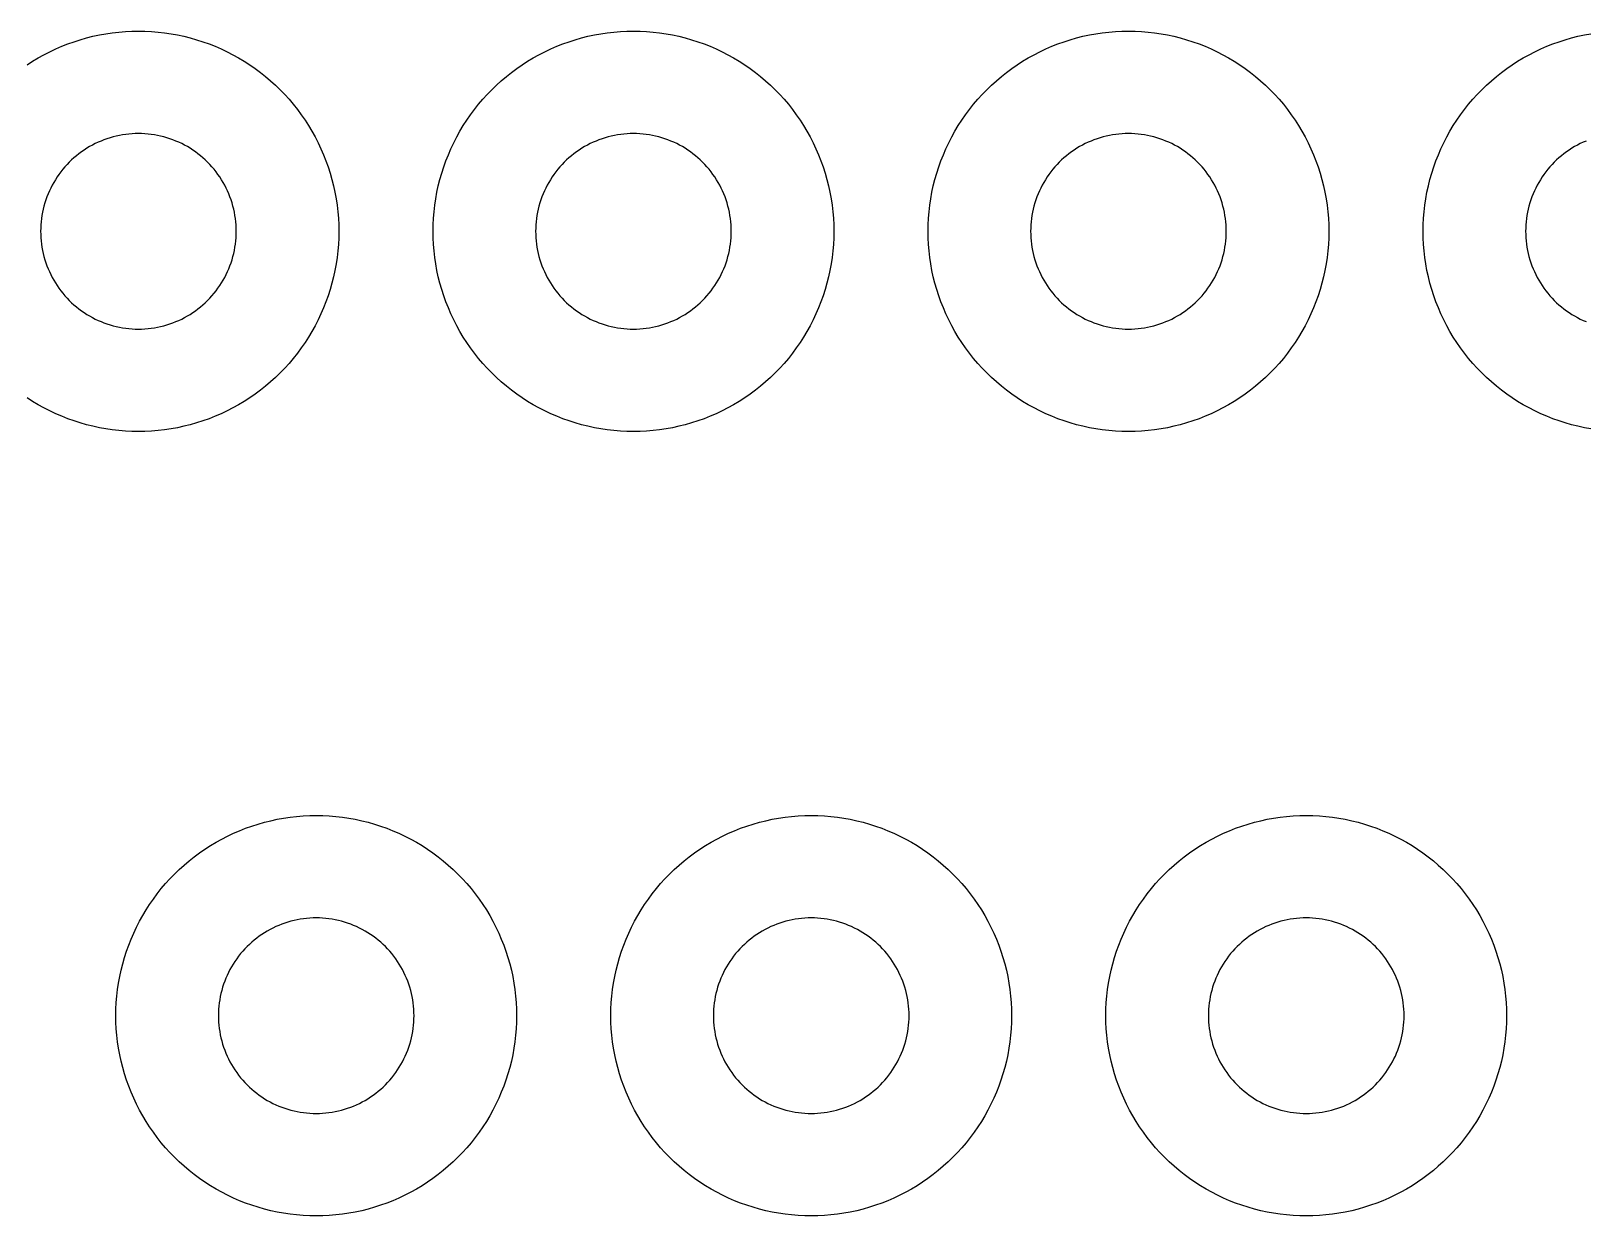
# Model space of a CAD drawing. Header units: millimetres. Extents: x 0 to 476, y 5 to 280.
# Drawn here: x 164.4 to 230.4, y 4.6 to 54.9 of the extents above; entities that cross this region are included whole.
import ezdxf

# ---------------------------------------------------------------- set-up
doc = ezdxf.new("R2010")
doc.units = ezdxf.units.MM
doc.layers.add('CUT', color=1, linetype='Continuous')

msp = doc.modelspace()

# ---------------------------------------------------------------- linework, layer by layer
at = {"layer": 'CUT'}
for points in [[(164.236, 53.501), (164.469, 53.652), (164.708, 53.795), (164.951, 53.93), (165.198, 54.057), (165.45, 54.176), (165.705, 54.286), (165.964, 54.389), (166.226, 54.482), (166.49, 54.567), (166.758, 54.644), (167.028, 54.711), (167.3, 54.77), (167.573, 54.82), (167.848, 54.861), (168.125, 54.892), (168.402, 54.915), (168.68, 54.929), (168.958, 54.933), (169.236, 54.929), (169.514, 54.915), (169.791, 54.892), (170.067, 54.861), (170.343, 54.82), (170.616, 54.77), (170.888, 54.711), (171.158, 54.644), (171.425, 54.567), (171.69, 54.482), (171.952, 54.389), (172.211, 54.286), (172.466, 54.176), (172.717, 54.057), (172.965, 53.93), (173.208, 53.795), (173.446, 53.652), (173.68, 53.501), (173.909, 53.343), (174.132, 53.177), (174.35, 53.004), (174.562, 52.824), (174.768, 52.637), (174.968, 52.444), (175.162, 52.244), (175.349, 52.038), (175.529, 51.826), (175.701, 51.608), (175.867, 51.384), (176.025, 51.156), (176.176, 50.922), (176.319, 50.683), (176.454, 50.44), (176.581, 50.193), (176.7, 49.941), (176.811, 49.686), (176.913, 49.427), (177.007, 49.166), (177.092, 48.901), (177.168, 48.633), (177.236, 48.363), (177.295, 48.092), (177.344, 47.818), (177.385, 47.543), (177.417, 47.266), (177.44, 46.989), (177.453, 46.711), (177.458, 46.433), (177.453, 46.155), (177.453, 46.155), (177.44, 45.877), (177.417, 45.6), (177.385, 45.324), (177.344, 45.049), (177.295, 44.775), (177.236, 44.503), (177.168, 44.233), (177.092, 43.966), (177.007, 43.701), (176.913, 43.439), (176.811, 43.181), (176.7, 42.925), (176.581, 42.674), (176.454, 42.426), (176.319, 42.183), (176.176, 41.945), (176.025, 41.711), (175.867, 41.482), (175.701, 41.259), (175.529, 41.041), (175.349, 40.829), (175.162, 40.623), (174.968, 40.423), (174.768, 40.229), (174.562, 40.043), (174.35, 39.863), (174.132, 39.69), (173.909, 39.524), (173.68, 39.366), (173.446, 39.215), (173.208, 39.072), (172.965, 38.937), (172.717, 38.81), (172.466, 38.691), (172.211, 38.58), (171.952, 38.478), (171.69, 38.384), (171.425, 38.299), (171.158, 38.223), (170.888, 38.155), (170.616, 38.097), (170.343, 38.047), (170.067, 38.006), (169.791, 37.974), (169.514, 37.952), (169.236, 37.938), (168.958, 37.933), (168.68, 37.938), (168.402, 37.952), (168.125, 37.974), (167.848, 38.006), (167.573, 38.047), (167.3, 38.097), (167.028, 38.155), (166.758, 38.223), (166.49, 38.299), (166.226, 38.384), (165.964, 38.478), (165.705, 38.58), (165.45, 38.691), (165.198, 38.81), (164.951, 38.937), (164.708, 39.072), (164.469, 39.215), (164.236, 39.366)], [(230.573, 38.047), (230.3, 38.097), (230.028, 38.155), (229.758, 38.223), (229.49, 38.299), (229.226, 38.384), (228.964, 38.478), (228.705, 38.58), (228.45, 38.691), (228.198, 38.81), (227.951, 38.937), (227.708, 39.072), (227.469, 39.215), (227.236, 39.366), (227.007, 39.524), (226.783, 39.69), (226.566, 39.863), (226.353, 40.043), (226.147, 40.229), (225.948, 40.423), (225.754, 40.623), (225.567, 40.829), (225.387, 41.041), (225.214, 41.259), (225.049, 41.482), (224.89, 41.711), (224.74, 41.945), (224.597, 42.183), (224.462, 42.426), (224.334, 42.674), (224.216, 42.925), (224.105, 43.181), (224.003, 43.439), (223.909, 43.701), (223.824, 43.966), (223.748, 44.233), (223.68, 44.503), (223.621, 44.775), (223.571, 45.049), (223.531, 45.324), (223.499, 45.6), (223.476, 45.877), (223.462, 46.155), (223.458, 46.433), (223.462, 46.711), (223.476, 46.989), (223.499, 47.266), (223.531, 47.543), (223.571, 47.818), (223.621, 48.092), (223.68, 48.363), (223.748, 48.633), (223.824, 48.901), (223.909, 49.166), (224.003, 49.427), (224.105, 49.686), (224.216, 49.941), (224.334, 50.193), (224.462, 50.44), (224.597, 50.683), (224.74, 50.922), (224.89, 51.156), (225.049, 51.384), (225.214, 51.608), (225.387, 51.826), (225.567, 52.038), (225.754, 52.244), (225.948, 52.444), (226.147, 52.637), (226.353, 52.824), (226.566, 53.004), (226.783, 53.177), (227.007, 53.343), (227.236, 53.501), (227.469, 53.652), (227.708, 53.795), (227.951, 53.93), (228.198, 54.057), (228.45, 54.176), (228.705, 54.286), (228.964, 54.389), (229.226, 54.482), (229.49, 54.567), (229.758, 54.644), (230.028, 54.711), (230.3, 54.77), (230.573, 54.82)], [(230.37, 50.267), (230.245, 50.213), (230.122, 50.155), (230.002, 50.093), (229.883, 50.027), (229.766, 49.958), (229.652, 49.884), (229.541, 49.807), (229.432, 49.726), (229.325, 49.641), (229.222, 49.553), (229.121, 49.462), (229.023, 49.368), (228.929, 49.27), (228.838, 49.17), (228.75, 49.066), (228.665, 48.96), (228.585, 48.851), (228.507, 48.739), (228.434, 48.625), (228.364, 48.508), (228.298, 48.39), (228.236, 48.269), (228.178, 48.146), (228.124, 48.021), (228.074, 47.895), (228.028, 47.767), (227.987, 47.638), (227.949, 47.507), (227.916, 47.376), (227.888, 47.243), (227.863, 47.109), (227.843, 46.975), (227.828, 46.84), (227.817, 46.705), (227.81, 46.569), (227.808, 46.433), (227.81, 46.298), (227.817, 46.162), (227.828, 46.027), (227.843, 45.892), (227.863, 45.757), (227.888, 45.624), (227.916, 45.491), (227.949, 45.359), (227.987, 45.229), (228.028, 45.099), (228.074, 44.971), (228.124, 44.845), (228.178, 44.721), (228.236, 44.598), (228.298, 44.477), (228.364, 44.358), (228.434, 44.242), (228.507, 44.128), (228.585, 44.016), (228.665, 43.907), (228.75, 43.801), (228.838, 43.697), (228.929, 43.596), (229.023, 43.499), (229.121, 43.404), (229.222, 43.313), (229.325, 43.225), (229.432, 43.141), (229.541, 43.06), (229.652, 42.983), (229.766, 42.909), (229.883, 42.839), (230.002, 42.773), (230.122, 42.711), (230.245, 42.653), (230.37, 42.599)]]:
    msp.add_lwpolyline(points, dxfattribs=at)
for points in [[(198.453, 46.155), (198.44, 45.877), (198.417, 45.6), (198.385, 45.324), (198.344, 45.049), (198.295, 44.775), (198.236, 44.503), (198.168, 44.233), (198.092, 43.966), (198.007, 43.701), (197.913, 43.439), (197.811, 43.181), (197.7, 42.925), (197.581, 42.674), (197.454, 42.426), (197.319, 42.183), (197.176, 41.945), (197.025, 41.711), (196.867, 41.482), (196.701, 41.259), (196.529, 41.041), (196.349, 40.829), (196.162, 40.623), (195.968, 40.423), (195.768, 40.229), (195.562, 40.043), (195.35, 39.863), (195.132, 39.69), (194.909, 39.524), (194.68, 39.366), (194.446, 39.215), (194.208, 39.072), (193.965, 38.937), (193.717, 38.81), (193.466, 38.691), (193.211, 38.58), (192.952, 38.478), (192.69, 38.384), (192.425, 38.299), (192.158, 38.223), (191.888, 38.155), (191.616, 38.097), (191.343, 38.047), (191.067, 38.006), (190.791, 37.974), (190.514, 37.952), (190.236, 37.938), (189.958, 37.933), (189.68, 37.938), (189.402, 37.952), (189.125, 37.974), (188.848, 38.006), (188.573, 38.047), (188.3, 38.097), (188.028, 38.155), (187.758, 38.223), (187.49, 38.299), (187.226, 38.384), (186.964, 38.478), (186.705, 38.58), (186.45, 38.691), (186.198, 38.81), (185.951, 38.937), (185.708, 39.072), (185.469, 39.215), (185.236, 39.366), (185.007, 39.524), (184.783, 39.69), (184.566, 39.863), (184.353, 40.043), (184.147, 40.229), (183.948, 40.423), (183.754, 40.623), (183.567, 40.829), (183.387, 41.041), (183.214, 41.259), (183.049, 41.482), (182.89, 41.711), (182.74, 41.945), (182.597, 42.183), (182.462, 42.426), (182.334, 42.674), (182.216, 42.925), (182.105, 43.181), (182.003, 43.439), (181.909, 43.701), (181.824, 43.966), (181.748, 44.233), (181.68, 44.503), (181.621, 44.775), (181.571, 45.049), (181.531, 45.324), (181.499, 45.6), (181.476, 45.877), (181.462, 46.155), (181.458, 46.433), (181.462, 46.711), (181.476, 46.989), (181.499, 47.266), (181.531, 47.543), (181.571, 47.818), (181.621, 48.092), (181.68, 48.363), (181.748, 48.633), (181.824, 48.901), (181.909, 49.166), (182.003, 49.427), (182.105, 49.686), (182.216, 49.941), (182.334, 50.193), (182.462, 50.44), (182.597, 50.683), (182.74, 50.922), (182.89, 51.156), (183.049, 51.384), (183.214, 51.608), (183.387, 51.826), (183.567, 52.038), (183.754, 52.244), (183.948, 52.444), (184.147, 52.637), (184.353, 52.824), (184.566, 53.004), (184.783, 53.177), (185.007, 53.343), (185.236, 53.501), (185.469, 53.652), (185.708, 53.795), (185.951, 53.93), (186.198, 54.057), (186.45, 54.176), (186.705, 54.286), (186.964, 54.389), (187.226, 54.482), (187.49, 54.567), (187.758, 54.644), (188.028, 54.711), (188.3, 54.77), (188.573, 54.82), (188.848, 54.861), (189.125, 54.892), (189.402, 54.915), (189.68, 54.929), (189.958, 54.933), (190.236, 54.929), (190.514, 54.915), (190.791, 54.892), (191.067, 54.861), (191.343, 54.82), (191.616, 54.77), (191.888, 54.711), (192.158, 54.644), (192.425, 54.567), (192.69, 54.482), (192.952, 54.389), (193.211, 54.286), (193.466, 54.176), (193.717, 54.057), (193.965, 53.93), (194.208, 53.795), (194.446, 53.652), (194.68, 53.501), (194.909, 53.343), (195.132, 53.177), (195.35, 53.004), (195.562, 52.824), (195.768, 52.637), (195.968, 52.444), (196.162, 52.244), (196.349, 52.038), (196.529, 51.826), (196.701, 51.608), (196.867, 51.384), (197.025, 51.156), (197.176, 50.922), (197.319, 50.683), (197.454, 50.44), (197.581, 50.193), (197.7, 49.941), (197.811, 49.686), (197.913, 49.427), (198.007, 49.166), (198.092, 48.901), (198.168, 48.633), (198.236, 48.363), (198.295, 48.092), (198.344, 47.818), (198.385, 47.543), (198.417, 47.266), (198.44, 46.989), (198.453, 46.711), (198.458, 46.433), (198.453, 46.155)], [(219.453, 46.155), (219.44, 45.877), (219.417, 45.6), (219.385, 45.324), (219.344, 45.049), (219.295, 44.775), (219.236, 44.503), (219.168, 44.233), (219.092, 43.966), (219.007, 43.701), (218.913, 43.439), (218.811, 43.181), (218.7, 42.925), (218.581, 42.674), (218.454, 42.426), (218.319, 42.183), (218.176, 41.945), (218.025, 41.711), (217.867, 41.482), (217.701, 41.259), (217.529, 41.041), (217.349, 40.829), (217.162, 40.623), (216.968, 40.423), (216.768, 40.229), (216.562, 40.043), (216.35, 39.863), (216.132, 39.69), (215.909, 39.524), (215.68, 39.366), (215.446, 39.215), (215.208, 39.072), (214.965, 38.937), (214.717, 38.81), (214.466, 38.691), (214.211, 38.58), (213.952, 38.478), (213.69, 38.384), (213.425, 38.299), (213.158, 38.223), (212.888, 38.155), (212.616, 38.097), (212.343, 38.047), (212.067, 38.006), (211.791, 37.974), (211.514, 37.952), (211.236, 37.938), (210.958, 37.933), (210.68, 37.938), (210.402, 37.952), (210.125, 37.974), (209.848, 38.006), (209.573, 38.047), (209.3, 38.097), (209.028, 38.155), (208.758, 38.223), (208.49, 38.299), (208.226, 38.384), (207.964, 38.478), (207.705, 38.58), (207.45, 38.691), (207.198, 38.81), (206.951, 38.937), (206.708, 39.072), (206.469, 39.215), (206.236, 39.366), (206.007, 39.524), (205.783, 39.69), (205.566, 39.863), (205.353, 40.043), (205.147, 40.229), (204.948, 40.423), (204.754, 40.623), (204.567, 40.829), (204.387, 41.041), (204.214, 41.259), (204.049, 41.482), (203.89, 41.711), (203.74, 41.945), (203.597, 42.183), (203.462, 42.426), (203.334, 42.674), (203.216, 42.925), (203.105, 43.181), (203.003, 43.439), (202.909, 43.701), (202.824, 43.966), (202.748, 44.233), (202.68, 44.503), (202.621, 44.775), (202.571, 45.049), (202.531, 45.324), (202.499, 45.6), (202.476, 45.877), (202.462, 46.155), (202.458, 46.433), (202.462, 46.711), (202.476, 46.989), (202.499, 47.266), (202.531, 47.543), (202.571, 47.818), (202.621, 48.092), (202.68, 48.363), (202.748, 48.633), (202.824, 48.901), (202.909, 49.166), (203.003, 49.427), (203.105, 49.686), (203.216, 49.941), (203.334, 50.193), (203.462, 50.44), (203.597, 50.683), (203.74, 50.922), (203.89, 51.156), (204.049, 51.384), (204.214, 51.608), (204.387, 51.826), (204.567, 52.038), (204.754, 52.244), (204.948, 52.444), (205.147, 52.637), (205.353, 52.824), (205.566, 53.004), (205.783, 53.177), (206.007, 53.343), (206.236, 53.501), (206.469, 53.652), (206.708, 53.795), (206.951, 53.93), (207.198, 54.057), (207.45, 54.176), (207.705, 54.286), (207.964, 54.389), (208.226, 54.482), (208.49, 54.567), (208.758, 54.644), (209.028, 54.711), (209.3, 54.77), (209.573, 54.82), (209.848, 54.861), (210.125, 54.892), (210.402, 54.915), (210.68, 54.929), (210.958, 54.933), (211.236, 54.929), (211.514, 54.915), (211.791, 54.892), (212.067, 54.861), (212.343, 54.82), (212.616, 54.77), (212.888, 54.711), (213.158, 54.644), (213.425, 54.567), (213.69, 54.482), (213.952, 54.389), (214.211, 54.286), (214.466, 54.176), (214.717, 54.057), (214.965, 53.93), (215.208, 53.795), (215.446, 53.652), (215.68, 53.501), (215.909, 53.343), (216.132, 53.177), (216.35, 53.004), (216.562, 52.824), (216.768, 52.637), (216.968, 52.444), (217.162, 52.244), (217.349, 52.038), (217.529, 51.826), (217.701, 51.608), (217.867, 51.384), (218.025, 51.156), (218.176, 50.922), (218.319, 50.683), (218.454, 50.44), (218.581, 50.193), (218.7, 49.941), (218.811, 49.686), (218.913, 49.427), (219.007, 49.166), (219.092, 48.901), (219.168, 48.633), (219.236, 48.363), (219.295, 48.092), (219.344, 47.818), (219.385, 47.543), (219.417, 47.266), (219.44, 46.989), (219.453, 46.711), (219.458, 46.433), (219.453, 46.155)], [(173.106, 46.569), (173.099, 46.705), (173.088, 46.84), (173.072, 46.975), (173.052, 47.109), (173.028, 47.243), (173, 47.376), (172.967, 47.507), (172.929, 47.638), (172.888, 47.767), (172.842, 47.895), (172.792, 48.021), (172.738, 48.146), (172.68, 48.269), (172.618, 48.39), (172.552, 48.508), (172.482, 48.625), (172.409, 48.739), (172.331, 48.851), (172.25, 48.96), (172.166, 49.066), (172.078, 49.17), (171.987, 49.27), (171.892, 49.368), (171.795, 49.462), (171.694, 49.553), (171.591, 49.641), (171.484, 49.726), (171.375, 49.807), (171.264, 49.884), (171.149, 49.958), (171.033, 50.027), (170.914, 50.093), (170.793, 50.155), (170.671, 50.213), (170.546, 50.267), (170.42, 50.317), (170.292, 50.363), (170.163, 50.405), (170.032, 50.442), (169.9, 50.475), (169.768, 50.504), (169.634, 50.528), (169.5, 50.548), (169.365, 50.563), (169.229, 50.574), (169.094, 50.581), (168.958, 50.583), (168.822, 50.581), (168.686, 50.574), (168.551, 50.563), (168.416, 50.548), (168.282, 50.528), (168.148, 50.504), (168.016, 50.475), (167.884, 50.442), (167.753, 50.405), (167.624, 50.363), (167.496, 50.317), (167.37, 50.267), (167.245, 50.213), (167.122, 50.155), (167.002, 50.093), (166.883, 50.027), (166.766, 49.958), (166.652, 49.884), (166.541, 49.807), (166.432, 49.726), (166.325, 49.641), (166.222, 49.553), (166.121, 49.462), (166.023, 49.368), (165.929, 49.27), (165.838, 49.17), (165.75, 49.066), (165.665, 48.96), (165.585, 48.851), (165.507, 48.739), (165.434, 48.625), (165.364, 48.508), (165.298, 48.39), (165.236, 48.269), (165.178, 48.146), (165.124, 48.021), (165.074, 47.895), (165.028, 47.767), (164.987, 47.638), (164.949, 47.507), (164.916, 47.376), (164.888, 47.243), (164.863, 47.109), (164.843, 46.975), (164.828, 46.84), (164.817, 46.705), (164.81, 46.569), (164.808, 46.433), (164.81, 46.298), (164.817, 46.162), (164.828, 46.027), (164.843, 45.892), (164.863, 45.757), (164.888, 45.624), (164.916, 45.491), (164.949, 45.359), (164.987, 45.229), (165.028, 45.099), (165.074, 44.971), (165.124, 44.845), (165.178, 44.721), (165.236, 44.598), (165.298, 44.477), (165.364, 44.358), (165.434, 44.242), (165.507, 44.128), (165.585, 44.016), (165.665, 43.907), (165.75, 43.801), (165.838, 43.697), (165.929, 43.596), (166.023, 43.499), (166.121, 43.404), (166.222, 43.313), (166.325, 43.225), (166.432, 43.141), (166.541, 43.06), (166.652, 42.983), (166.766, 42.909), (166.883, 42.839), (167.002, 42.773), (167.122, 42.711), (167.245, 42.653), (167.37, 42.599), (167.496, 42.549), (167.624, 42.504), (167.753, 42.462), (167.884, 42.425), (168.016, 42.392), (168.148, 42.363), (168.282, 42.339), (168.416, 42.319), (168.551, 42.303), (168.686, 42.292), (168.822, 42.286), (168.958, 42.283), (169.094, 42.286), (169.229, 42.292), (169.365, 42.303), (169.5, 42.319), (169.634, 42.339), (169.768, 42.363), (169.9, 42.392), (170.032, 42.425), (170.163, 42.462), (170.292, 42.504), (170.42, 42.549), (170.546, 42.599), (170.671, 42.653), (170.793, 42.711), (170.914, 42.773), (171.033, 42.839), (171.149, 42.909), (171.264, 42.983), (171.375, 43.06), (171.484, 43.141), (171.591, 43.225), (171.694, 43.313), (171.795, 43.404), (171.892, 43.499), (171.987, 43.596), (172.078, 43.697), (172.166, 43.801), (172.25, 43.907), (172.331, 44.016), (172.409, 44.128), (172.482, 44.242), (172.552, 44.358), (172.618, 44.477), (172.68, 44.598), (172.738, 44.721), (172.792, 44.845), (172.842, 44.971), (172.888, 45.099), (172.929, 45.229), (172.967, 45.359), (173, 45.491), (173.028, 45.624), (173.052, 45.757), (173.072, 45.892), (173.088, 46.027), (173.099, 46.162), (173.106, 46.298), (173.108, 46.433), (173.106, 46.569)], [(194.106, 46.569), (194.099, 46.705), (194.088, 46.84), (194.072, 46.975), (194.052, 47.109), (194.028, 47.243), (194, 47.376), (193.967, 47.507), (193.929, 47.638), (193.888, 47.767), (193.842, 47.895), (193.792, 48.021), (193.738, 48.146), (193.68, 48.269), (193.618, 48.39), (193.552, 48.508), (193.482, 48.625), (193.409, 48.739), (193.331, 48.851), (193.25, 48.96), (193.166, 49.066), (193.078, 49.17), (192.987, 49.27), (192.892, 49.368), (192.795, 49.462), (192.694, 49.553), (192.591, 49.641), (192.484, 49.726), (192.375, 49.807), (192.264, 49.884), (192.149, 49.958), (192.033, 50.027), (191.914, 50.093), (191.793, 50.155), (191.671, 50.213), (191.546, 50.267), (191.42, 50.317), (191.292, 50.363), (191.163, 50.405), (191.032, 50.442), (190.9, 50.475), (190.768, 50.504), (190.634, 50.528), (190.5, 50.548), (190.365, 50.563), (190.229, 50.574), (190.094, 50.581), (189.958, 50.583), (189.822, 50.581), (189.686, 50.574), (189.551, 50.563), (189.416, 50.548), (189.282, 50.528), (189.148, 50.504), (189.016, 50.475), (188.884, 50.442), (188.753, 50.405), (188.624, 50.363), (188.496, 50.317), (188.37, 50.267), (188.245, 50.213), (188.122, 50.155), (188.002, 50.093), (187.883, 50.027), (187.766, 49.958), (187.652, 49.884), (187.541, 49.807), (187.432, 49.726), (187.325, 49.641), (187.222, 49.553), (187.121, 49.462), (187.023, 49.368), (186.929, 49.27), (186.838, 49.17), (186.75, 49.066), (186.665, 48.96), (186.585, 48.851), (186.507, 48.739), (186.434, 48.625), (186.364, 48.508), (186.298, 48.39), (186.236, 48.269), (186.178, 48.146), (186.124, 48.021), (186.074, 47.895), (186.028, 47.767), (185.987, 47.638), (185.949, 47.507), (185.916, 47.376), (185.888, 47.243), (185.863, 47.109), (185.843, 46.975), (185.828, 46.84), (185.817, 46.705), (185.81, 46.569), (185.808, 46.433), (185.81, 46.298), (185.817, 46.162), (185.828, 46.027), (185.843, 45.892), (185.863, 45.757), (185.888, 45.624), (185.916, 45.491), (185.949, 45.359), (185.987, 45.229), (186.028, 45.099), (186.074, 44.971), (186.124, 44.845), (186.178, 44.721), (186.236, 44.598), (186.298, 44.477), (186.364, 44.358), (186.434, 44.242), (186.507, 44.128), (186.585, 44.016), (186.665, 43.907), (186.75, 43.801), (186.838, 43.697), (186.929, 43.596), (187.023, 43.499), (187.121, 43.404), (187.222, 43.313), (187.325, 43.225), (187.432, 43.141), (187.541, 43.06), (187.652, 42.983), (187.766, 42.909), (187.883, 42.839), (188.002, 42.773), (188.122, 42.711), (188.245, 42.653), (188.37, 42.599), (188.496, 42.549), (188.624, 42.504), (188.753, 42.462), (188.884, 42.425), (189.016, 42.392), (189.148, 42.363), (189.282, 42.339), (189.416, 42.319), (189.551, 42.303), (189.686, 42.292), (189.822, 42.286), (189.958, 42.283), (190.094, 42.286), (190.229, 42.292), (190.365, 42.303), (190.5, 42.319), (190.634, 42.339), (190.768, 42.363), (190.9, 42.392), (191.032, 42.425), (191.163, 42.462), (191.292, 42.504), (191.42, 42.549), (191.546, 42.599), (191.671, 42.653), (191.793, 42.711), (191.914, 42.773), (192.033, 42.839), (192.149, 42.909), (192.264, 42.983), (192.375, 43.06), (192.484, 43.141), (192.591, 43.225), (192.694, 43.313), (192.795, 43.404), (192.892, 43.499), (192.987, 43.596), (193.078, 43.697), (193.166, 43.801), (193.25, 43.907), (193.331, 44.016), (193.409, 44.128), (193.482, 44.242), (193.552, 44.358), (193.618, 44.477), (193.68, 44.598), (193.738, 44.721), (193.792, 44.845), (193.842, 44.971), (193.888, 45.099), (193.929, 45.229), (193.967, 45.359), (194, 45.491), (194.028, 45.624), (194.052, 45.757), (194.072, 45.892), (194.088, 46.027), (194.099, 46.162), (194.106, 46.298), (194.108, 46.433), (194.106, 46.569)], [(215.106, 46.569), (215.099, 46.705), (215.088, 46.84), (215.072, 46.975), (215.052, 47.109), (215.028, 47.243), (215, 47.376), (214.967, 47.507), (214.929, 47.638), (214.888, 47.767), (214.842, 47.895), (214.792, 48.021), (214.738, 48.146), (214.68, 48.269), (214.618, 48.39), (214.552, 48.508), (214.482, 48.625), (214.409, 48.739), (214.331, 48.851), (214.25, 48.96), (214.166, 49.066), (214.078, 49.17), (213.987, 49.27), (213.892, 49.368), (213.795, 49.462), (213.694, 49.553), (213.591, 49.641), (213.484, 49.726), (213.375, 49.807), (213.264, 49.884), (213.149, 49.958), (213.033, 50.027), (212.914, 50.093), (212.793, 50.155), (212.671, 50.213), (212.546, 50.267), (212.42, 50.317), (212.292, 50.363), (212.163, 50.405), (212.032, 50.442), (211.9, 50.475), (211.768, 50.504), (211.634, 50.528), (211.5, 50.548), (211.365, 50.563), (211.229, 50.574), (211.094, 50.581), (210.958, 50.583), (210.822, 50.581), (210.686, 50.574), (210.551, 50.563), (210.416, 50.548), (210.282, 50.528), (210.148, 50.504), (210.016, 50.475), (209.884, 50.442), (209.753, 50.405), (209.624, 50.363), (209.496, 50.317), (209.37, 50.267), (209.245, 50.213), (209.122, 50.155), (209.002, 50.093), (208.883, 50.027), (208.766, 49.958), (208.652, 49.884), (208.541, 49.807), (208.432, 49.726), (208.325, 49.641), (208.222, 49.553), (208.121, 49.462), (208.023, 49.368), (207.929, 49.27), (207.838, 49.17), (207.75, 49.066), (207.665, 48.96), (207.585, 48.851), (207.507, 48.739), (207.434, 48.625), (207.364, 48.508), (207.298, 48.39), (207.236, 48.269), (207.178, 48.146), (207.124, 48.021), (207.074, 47.895), (207.028, 47.767), (206.987, 47.638), (206.949, 47.507), (206.916, 47.376), (206.888, 47.243), (206.863, 47.109), (206.843, 46.975), (206.828, 46.84), (206.817, 46.705), (206.81, 46.569), (206.808, 46.433), (206.81, 46.298), (206.817, 46.162), (206.828, 46.027), (206.843, 45.892), (206.863, 45.757), (206.888, 45.624), (206.916, 45.491), (206.949, 45.359), (206.987, 45.229), (207.028, 45.099), (207.074, 44.971), (207.124, 44.845), (207.178, 44.721), (207.236, 44.598), (207.298, 44.477), (207.364, 44.358), (207.434, 44.242), (207.507, 44.128), (207.585, 44.016), (207.665, 43.907), (207.75, 43.801), (207.838, 43.697), (207.929, 43.596), (208.023, 43.499), (208.121, 43.404), (208.222, 43.313), (208.325, 43.225), (208.432, 43.141), (208.541, 43.06), (208.652, 42.983), (208.766, 42.909), (208.883, 42.839), (209.002, 42.773), (209.122, 42.711), (209.245, 42.653), (209.37, 42.599), (209.496, 42.549), (209.624, 42.504), (209.753, 42.462), (209.884, 42.425), (210.016, 42.392), (210.148, 42.363), (210.282, 42.339), (210.416, 42.319), (210.551, 42.303), (210.686, 42.292), (210.822, 42.286), (210.958, 42.283), (211.094, 42.286), (211.229, 42.292), (211.365, 42.303), (211.5, 42.319), (211.634, 42.339), (211.768, 42.363), (211.9, 42.392), (212.032, 42.425), (212.163, 42.462), (212.292, 42.504), (212.42, 42.549), (212.546, 42.599), (212.671, 42.653), (212.793, 42.711), (212.914, 42.773), (213.033, 42.839), (213.149, 42.909), (213.264, 42.983), (213.375, 43.06), (213.484, 43.141), (213.591, 43.225), (213.694, 43.313), (213.795, 43.404), (213.892, 43.499), (213.987, 43.596), (214.078, 43.697), (214.166, 43.801), (214.25, 43.907), (214.331, 44.016), (214.409, 44.128), (214.482, 44.242), (214.552, 44.358), (214.618, 44.477), (214.68, 44.598), (214.738, 44.721), (214.792, 44.845), (214.842, 44.971), (214.888, 45.099), (214.929, 45.229), (214.967, 45.359), (215, 45.491), (215.028, 45.624), (215.052, 45.757), (215.072, 45.892), (215.088, 46.027), (215.099, 46.162), (215.106, 46.298), (215.108, 46.433), (215.106, 46.569)], [(184.995, 12.859), (184.982, 12.581), (184.959, 12.304), (184.927, 12.028), (184.886, 11.753), (184.837, 11.479), (184.778, 11.207), (184.71, 10.937), (184.634, 10.67), (184.549, 10.405), (184.455, 10.143), (184.353, 9.884), (184.242, 9.629), (184.123, 9.378), (183.996, 9.13), (183.861, 8.887), (183.718, 8.649), (183.567, 8.415), (183.409, 8.186), (183.244, 7.963), (183.071, 7.745), (182.891, 7.533), (182.704, 7.327), (182.51, 7.127), (182.311, 6.933), (182.104, 6.747), (181.892, 6.567), (181.674, 6.394), (181.451, 6.228), (181.222, 6.07), (180.989, 5.919), (180.75, 5.776), (180.507, 5.641), (180.259, 5.514), (180.008, 5.395), (179.753, 5.284), (179.494, 5.182), (179.232, 5.088), (178.967, 5.003), (178.7, 4.927), (178.43, 4.859), (178.158, 4.801), (177.885, 4.751), (177.609, 4.71), (177.333, 4.678), (177.056, 4.655), (176.778, 4.642), (176.5, 4.637), (176.222, 4.642), (175.944, 4.655), (175.667, 4.678), (175.391, 4.71), (175.115, 4.751), (174.842, 4.801), (174.57, 4.859), (174.3, 4.927), (174.033, 5.003), (173.768, 5.088), (173.506, 5.182), (173.247, 5.284), (172.992, 5.395), (172.741, 5.514), (172.493, 5.641), (172.25, 5.776), (172.011, 5.919), (171.778, 6.07), (171.549, 6.228), (171.326, 6.394), (171.108, 6.567), (170.896, 6.747), (170.689, 6.933), (170.49, 7.127), (170.296, 7.327), (170.109, 7.533), (169.929, 7.745), (169.756, 7.963), (169.591, 8.186), (169.433, 8.415), (169.282, 8.649), (169.139, 8.887), (169.004, 9.13), (168.877, 9.378), (168.758, 9.629), (168.647, 9.884), (168.545, 10.143), (168.451, 10.405), (168.366, 10.67), (168.29, 10.937), (168.222, 11.207), (168.163, 11.479), (168.114, 11.753), (168.073, 12.028), (168.041, 12.304), (168.018, 12.581), (168.005, 12.859), (168, 13.137), (168.005, 13.415), (168.018, 13.693), (168.041, 13.97), (168.073, 14.247), (168.114, 14.522), (168.163, 14.796), (168.222, 15.067), (168.29, 15.337), (168.366, 15.605), (168.451, 15.869), (168.545, 16.131), (168.647, 16.39), (168.758, 16.645), (168.877, 16.897), (169.004, 17.144), (169.139, 17.387), (169.282, 17.626), (169.433, 17.86), (169.591, 18.088), (169.756, 18.312), (169.929, 18.53), (170.109, 18.742), (170.296, 18.948), (170.49, 19.148), (170.689, 19.341), (170.896, 19.528), (171.108, 19.708), (171.326, 19.881), (171.549, 20.046), (171.778, 20.205), (172.011, 20.355), (172.25, 20.498), (172.493, 20.634), (172.741, 20.761), (172.992, 20.88), (173.247, 20.99), (173.506, 21.092), (173.768, 21.186), (174.033, 21.271), (174.3, 21.348), (174.57, 21.415), (174.842, 21.474), (175.115, 21.524), (175.391, 21.565), (175.667, 21.596), (175.944, 21.619), (176.222, 21.633), (176.5, 21.637), (176.778, 21.633), (177.056, 21.619), (177.333, 21.596), (177.609, 21.565), (177.885, 21.524), (178.158, 21.474), (178.43, 21.415), (178.7, 21.348), (178.967, 21.271), (179.232, 21.186), (179.494, 21.092), (179.753, 20.99), (180.008, 20.88), (180.259, 20.761), (180.507, 20.634), (180.75, 20.498), (180.989, 20.355), (181.222, 20.205), (181.451, 20.046), (181.674, 19.881), (181.892, 19.708), (182.104, 19.528), (182.311, 19.341), (182.51, 19.148), (182.704, 18.948), (182.891, 18.742), (183.071, 18.53), (183.244, 18.312), (183.409, 18.088), (183.567, 17.86), (183.718, 17.626), (183.861, 17.387), (183.996, 17.144), (184.123, 16.897), (184.242, 16.645), (184.353, 16.39), (184.455, 16.131), (184.549, 15.869), (184.634, 15.605), (184.71, 15.337), (184.778, 15.067), (184.837, 14.796), (184.886, 14.522), (184.927, 14.247), (184.959, 13.97), (184.982, 13.693), (184.995, 13.415), (185, 13.137), (184.995, 12.859)], [(205.995, 12.859), (205.982, 12.581), (205.959, 12.304), (205.927, 12.028), (205.886, 11.753), (205.837, 11.479), (205.778, 11.207), (205.71, 10.937), (205.634, 10.67), (205.549, 10.405), (205.455, 10.143), (205.353, 9.884), (205.242, 9.629), (205.123, 9.378), (204.996, 9.13), (204.861, 8.887), (204.718, 8.649), (204.567, 8.415), (204.409, 8.186), (204.244, 7.963), (204.071, 7.745), (203.891, 7.533), (203.704, 7.327), (203.51, 7.127), (203.311, 6.933), (203.104, 6.747), (202.892, 6.567), (202.674, 6.394), (202.451, 6.228), (202.222, 6.07), (201.989, 5.919), (201.75, 5.776), (201.507, 5.641), (201.259, 5.514), (201.008, 5.395), (200.753, 5.284), (200.494, 5.182), (200.232, 5.088), (199.967, 5.003), (199.7, 4.927), (199.43, 4.859), (199.158, 4.801), (198.885, 4.751), (198.609, 4.71), (198.333, 4.678), (198.056, 4.655), (197.778, 4.642), (197.5, 4.637), (197.222, 4.642), (196.944, 4.655), (196.667, 4.678), (196.391, 4.71), (196.115, 4.751), (195.842, 4.801), (195.57, 4.859), (195.3, 4.927), (195.033, 5.003), (194.768, 5.088), (194.506, 5.182), (194.247, 5.284), (193.992, 5.395), (193.741, 5.514), (193.493, 5.641), (193.25, 5.776), (193.011, 5.919), (192.778, 6.07), (192.549, 6.228), (192.326, 6.394), (192.108, 6.567), (191.896, 6.747), (191.689, 6.933), (191.49, 7.127), (191.296, 7.327), (191.109, 7.533), (190.929, 7.745), (190.756, 7.963), (190.591, 8.186), (190.433, 8.415), (190.282, 8.649), (190.139, 8.887), (190.004, 9.13), (189.877, 9.378), (189.758, 9.629), (189.647, 9.884), (189.545, 10.143), (189.451, 10.405), (189.366, 10.67), (189.29, 10.937), (189.222, 11.207), (189.163, 11.479), (189.114, 11.753), (189.073, 12.028), (189.041, 12.304), (189.018, 12.581), (189.005, 12.859), (189, 13.137), (189.005, 13.415), (189.018, 13.693), (189.041, 13.97), (189.073, 14.247), (189.114, 14.522), (189.163, 14.796), (189.222, 15.067), (189.29, 15.337), (189.366, 15.605), (189.451, 15.869), (189.545, 16.131), (189.647, 16.39), (189.758, 16.645), (189.877, 16.897), (190.004, 17.144), (190.139, 17.387), (190.282, 17.626), (190.433, 17.86), (190.591, 18.088), (190.756, 18.312), (190.929, 18.53), (191.109, 18.742), (191.296, 18.948), (191.49, 19.148), (191.689, 19.341), (191.896, 19.528), (192.108, 19.708), (192.326, 19.881), (192.549, 20.046), (192.778, 20.205), (193.011, 20.355), (193.25, 20.498), (193.493, 20.634), (193.741, 20.761), (193.992, 20.88), (194.247, 20.99), (194.506, 21.092), (194.768, 21.186), (195.033, 21.271), (195.3, 21.348), (195.57, 21.415), (195.842, 21.474), (196.115, 21.524), (196.391, 21.565), (196.667, 21.596), (196.944, 21.619), (197.222, 21.633), (197.5, 21.637), (197.778, 21.633), (198.056, 21.619), (198.333, 21.596), (198.609, 21.565), (198.885, 21.524), (199.158, 21.474), (199.43, 21.415), (199.7, 21.348), (199.967, 21.271), (200.232, 21.186), (200.494, 21.092), (200.753, 20.99), (201.008, 20.88), (201.259, 20.761), (201.507, 20.634), (201.75, 20.498), (201.989, 20.355), (202.222, 20.205), (202.451, 20.046), (202.674, 19.881), (202.892, 19.708), (203.104, 19.528), (203.311, 19.341), (203.51, 19.148), (203.704, 18.948), (203.891, 18.742), (204.071, 18.53), (204.244, 18.312), (204.409, 18.088), (204.567, 17.86), (204.718, 17.626), (204.861, 17.387), (204.996, 17.144), (205.123, 16.897), (205.242, 16.645), (205.353, 16.39), (205.455, 16.131), (205.549, 15.869), (205.634, 15.605), (205.71, 15.337), (205.778, 15.067), (205.837, 14.796), (205.886, 14.522), (205.927, 14.247), (205.959, 13.97), (205.982, 13.693), (205.995, 13.415), (206, 13.137), (205.995, 12.859)], [(226.995, 12.859), (226.982, 12.581), (226.959, 12.304), (226.927, 12.028), (226.886, 11.753), (226.837, 11.479), (226.778, 11.207), (226.71, 10.937), (226.634, 10.67), (226.549, 10.405), (226.455, 10.143), (226.353, 9.884), (226.242, 9.629), (226.123, 9.378), (225.996, 9.13), (225.861, 8.887), (225.718, 8.649), (225.567, 8.415), (225.409, 8.186), (225.244, 7.963), (225.071, 7.745), (224.891, 7.533), (224.704, 7.327), (224.51, 7.127), (224.311, 6.933), (224.104, 6.747), (223.892, 6.567), (223.674, 6.394), (223.451, 6.228), (223.222, 6.07), (222.989, 5.919), (222.75, 5.776), (222.507, 5.641), (222.259, 5.514), (222.008, 5.395), (221.753, 5.284), (221.494, 5.182), (221.232, 5.088), (220.967, 5.003), (220.7, 4.927), (220.43, 4.859), (220.158, 4.801), (219.885, 4.751), (219.609, 4.71), (219.333, 4.678), (219.056, 4.655), (218.778, 4.642), (218.5, 4.637), (218.222, 4.642), (217.944, 4.655), (217.667, 4.678), (217.391, 4.71), (217.115, 4.751), (216.842, 4.801), (216.57, 4.859), (216.3, 4.927), (216.033, 5.003), (215.768, 5.088), (215.506, 5.182), (215.247, 5.284), (214.992, 5.395), (214.741, 5.514), (214.493, 5.641), (214.25, 5.776), (214.011, 5.919), (213.778, 6.07), (213.549, 6.228), (213.326, 6.394), (213.108, 6.567), (212.896, 6.747), (212.689, 6.933), (212.49, 7.127), (212.296, 7.327), (212.109, 7.533), (211.929, 7.745), (211.756, 7.963), (211.591, 8.186), (211.433, 8.415), (211.282, 8.649), (211.139, 8.887), (211.004, 9.13), (210.877, 9.378), (210.758, 9.629), (210.647, 9.884), (210.545, 10.143), (210.451, 10.405), (210.366, 10.67), (210.29, 10.937), (210.222, 11.207), (210.163, 11.479), (210.114, 11.753), (210.073, 12.028), (210.041, 12.304), (210.018, 12.581), (210.005, 12.859), (210, 13.137), (210.005, 13.415), (210.018, 13.693), (210.041, 13.97), (210.073, 14.247), (210.114, 14.522), (210.163, 14.796), (210.222, 15.067), (210.29, 15.337), (210.366, 15.605), (210.451, 15.869), (210.545, 16.131), (210.647, 16.39), (210.758, 16.645), (210.877, 16.897), (211.004, 17.144), (211.139, 17.387), (211.282, 17.626), (211.433, 17.86), (211.591, 18.088), (211.756, 18.312), (211.929, 18.53), (212.109, 18.742), (212.296, 18.948), (212.49, 19.148), (212.689, 19.341), (212.896, 19.528), (213.108, 19.708), (213.326, 19.881), (213.549, 20.046), (213.778, 20.205), (214.011, 20.355), (214.25, 20.498), (214.493, 20.634), (214.741, 20.761), (214.992, 20.88), (215.247, 20.99), (215.506, 21.092), (215.768, 21.186), (216.033, 21.271), (216.3, 21.348), (216.57, 21.415), (216.842, 21.474), (217.115, 21.524), (217.391, 21.565), (217.667, 21.596), (217.944, 21.619), (218.222, 21.633), (218.5, 21.637), (218.778, 21.633), (219.056, 21.619), (219.333, 21.596), (219.609, 21.565), (219.885, 21.524), (220.158, 21.474), (220.43, 21.415), (220.7, 21.348), (220.967, 21.271), (221.232, 21.186), (221.494, 21.092), (221.753, 20.99), (222.008, 20.88), (222.259, 20.761), (222.507, 20.634), (222.75, 20.498), (222.989, 20.355), (223.222, 20.205), (223.451, 20.046), (223.674, 19.881), (223.892, 19.708), (224.104, 19.528), (224.311, 19.341), (224.51, 19.148), (224.704, 18.948), (224.891, 18.742), (225.071, 18.53), (225.244, 18.312), (225.409, 18.088), (225.567, 17.86), (225.718, 17.626), (225.861, 17.387), (225.996, 17.144), (226.123, 16.897), (226.242, 16.645), (226.353, 16.39), (226.455, 16.131), (226.549, 15.869), (226.634, 15.605), (226.71, 15.337), (226.778, 15.067), (226.837, 14.796), (226.886, 14.522), (226.927, 14.247), (226.959, 13.97), (226.982, 13.693), (226.995, 13.415), (227, 13.137), (226.995, 12.859)], [(180.648, 13.273), (180.641, 13.409), (180.63, 13.544), (180.614, 13.679), (180.595, 13.813), (180.57, 13.947), (180.542, 14.08), (180.509, 14.211), (180.471, 14.342), (180.43, 14.471), (180.384, 14.599), (180.334, 14.725), (180.28, 14.85), (180.222, 14.973), (180.16, 15.094), (180.094, 15.212), (180.024, 15.329), (179.951, 15.443), (179.873, 15.555), (179.792, 15.664), (179.708, 15.77), (179.62, 15.874), (179.529, 15.974), (179.434, 16.072), (179.337, 16.166), (179.236, 16.257), (179.133, 16.345), (179.026, 16.43), (178.917, 16.511), (178.806, 16.588), (178.691, 16.661), (178.575, 16.731), (178.456, 16.797), (178.335, 16.859), (178.213, 16.917), (178.088, 16.971), (177.962, 17.021), (177.834, 17.067), (177.705, 17.109), (177.574, 17.146), (177.442, 17.179), (177.31, 17.208), (177.176, 17.232), (177.042, 17.252), (176.907, 17.267), (176.771, 17.278), (176.636, 17.285), (176.5, 17.287), (176.364, 17.285), (176.229, 17.278), (176.093, 17.267), (175.958, 17.252), (175.824, 17.232), (175.69, 17.208), (175.558, 17.179), (175.426, 17.146), (175.295, 17.109), (175.166, 17.067), (175.038, 17.021), (174.912, 16.971), (174.787, 16.917), (174.665, 16.859), (174.544, 16.797), (174.425, 16.731), (174.309, 16.661), (174.194, 16.588), (174.083, 16.511), (173.974, 16.43), (173.867, 16.345), (173.764, 16.257), (173.663, 16.166), (173.566, 16.072), (173.471, 15.974), (173.38, 15.874), (173.292, 15.77), (173.208, 15.664), (173.127, 15.555), (173.049, 15.443), (172.976, 15.329), (172.906, 15.212), (172.84, 15.094), (172.778, 14.973), (172.72, 14.85), (172.666, 14.725), (172.616, 14.599), (172.57, 14.471), (172.529, 14.342), (172.491, 14.211), (172.458, 14.08), (172.43, 13.947), (172.405, 13.813), (172.386, 13.679), (172.37, 13.544), (172.359, 13.409), (172.352, 13.273), (172.35, 13.137), (172.352, 13.001), (172.359, 12.866), (172.37, 12.73), (172.386, 12.596), (172.405, 12.461), (172.43, 12.328), (172.458, 12.195), (172.491, 12.063), (172.529, 11.933), (172.57, 11.803), (172.616, 11.675), (172.666, 11.549), (172.72, 11.425), (172.778, 11.302), (172.84, 11.181), (172.906, 11.062), (172.976, 10.946), (173.049, 10.832), (173.127, 10.72), (173.208, 10.611), (173.292, 10.505), (173.38, 10.401), (173.471, 10.3), (173.566, 10.203), (173.663, 10.108), (173.764, 10.017), (173.867, 9.929), (173.974, 9.845), (174.083, 9.764), (174.194, 9.687), (174.309, 9.613), (174.425, 9.543), (174.544, 9.477), (174.665, 9.415), (174.787, 9.357), (174.912, 9.303), (175.038, 9.253), (175.166, 9.207), (175.295, 9.166), (175.426, 9.129), (175.558, 9.096), (175.69, 9.067), (175.824, 9.043), (175.958, 9.023), (176.093, 9.007), (176.229, 8.996), (176.364, 8.989), (176.5, 8.987), (176.636, 8.989), (176.771, 8.996), (176.907, 9.007), (177.042, 9.023), (177.176, 9.043), (177.31, 9.067), (177.442, 9.096), (177.574, 9.129), (177.705, 9.166), (177.834, 9.207), (177.962, 9.253), (178.088, 9.303), (178.213, 9.357), (178.335, 9.415), (178.456, 9.477), (178.575, 9.543), (178.691, 9.613), (178.806, 9.687), (178.917, 9.764), (179.026, 9.845), (179.133, 9.929), (179.236, 10.017), (179.337, 10.108), (179.434, 10.203), (179.529, 10.3), (179.62, 10.401), (179.708, 10.505), (179.792, 10.611), (179.873, 10.72), (179.951, 10.832), (180.024, 10.946), (180.094, 11.062), (180.16, 11.181), (180.222, 11.302), (180.28, 11.425), (180.334, 11.549), (180.384, 11.675), (180.43, 11.803), (180.471, 11.933), (180.509, 12.063), (180.542, 12.195), (180.57, 12.328), (180.595, 12.461), (180.614, 12.596), (180.63, 12.73), (180.641, 12.866), (180.648, 13.001), (180.65, 13.137), (180.648, 13.273)], [(201.648, 13.273), (201.641, 13.409), (201.63, 13.544), (201.614, 13.679), (201.595, 13.813), (201.57, 13.947), (201.542, 14.08), (201.509, 14.211), (201.471, 14.342), (201.43, 14.471), (201.384, 14.599), (201.334, 14.725), (201.28, 14.85), (201.222, 14.973), (201.16, 15.094), (201.094, 15.212), (201.024, 15.329), (200.951, 15.443), (200.873, 15.555), (200.792, 15.664), (200.708, 15.77), (200.62, 15.874), (200.529, 15.974), (200.434, 16.072), (200.337, 16.166), (200.236, 16.257), (200.133, 16.345), (200.026, 16.43), (199.917, 16.511), (199.806, 16.588), (199.691, 16.661), (199.575, 16.731), (199.456, 16.797), (199.335, 16.859), (199.213, 16.917), (199.088, 16.971), (198.962, 17.021), (198.834, 17.067), (198.705, 17.109), (198.574, 17.146), (198.442, 17.179), (198.31, 17.208), (198.176, 17.232), (198.042, 17.252), (197.907, 17.267), (197.771, 17.278), (197.636, 17.285), (197.5, 17.287), (197.364, 17.285), (197.229, 17.278), (197.093, 17.267), (196.958, 17.252), (196.824, 17.232), (196.69, 17.208), (196.558, 17.179), (196.426, 17.146), (196.295, 17.109), (196.166, 17.067), (196.038, 17.021), (195.912, 16.971), (195.787, 16.917), (195.665, 16.859), (195.544, 16.797), (195.425, 16.731), (195.309, 16.661), (195.194, 16.588), (195.083, 16.511), (194.974, 16.43), (194.867, 16.345), (194.764, 16.257), (194.663, 16.166), (194.566, 16.072), (194.471, 15.974), (194.38, 15.874), (194.292, 15.77), (194.208, 15.664), (194.127, 15.555), (194.049, 15.443), (193.976, 15.329), (193.906, 15.212), (193.84, 15.094), (193.778, 14.973), (193.72, 14.85), (193.666, 14.725), (193.616, 14.599), (193.57, 14.471), (193.529, 14.342), (193.491, 14.211), (193.458, 14.08), (193.43, 13.947), (193.405, 13.813), (193.386, 13.679), (193.37, 13.544), (193.359, 13.409), (193.352, 13.273), (193.35, 13.137), (193.352, 13.001), (193.359, 12.866), (193.37, 12.73), (193.386, 12.596), (193.405, 12.461), (193.43, 12.328), (193.458, 12.195), (193.491, 12.063), (193.529, 11.933), (193.57, 11.803), (193.616, 11.675), (193.666, 11.549), (193.72, 11.425), (193.778, 11.302), (193.84, 11.181), (193.906, 11.062), (193.976, 10.946), (194.049, 10.832), (194.127, 10.72), (194.208, 10.611), (194.292, 10.505), (194.38, 10.401), (194.471, 10.3), (194.566, 10.203), (194.663, 10.108), (194.764, 10.017), (194.867, 9.929), (194.974, 9.845), (195.083, 9.764), (195.194, 9.687), (195.309, 9.613), (195.425, 9.543), (195.544, 9.477), (195.665, 9.415), (195.787, 9.357), (195.912, 9.303), (196.038, 9.253), (196.166, 9.207), (196.295, 9.166), (196.426, 9.129), (196.558, 9.096), (196.69, 9.067), (196.824, 9.043), (196.958, 9.023), (197.093, 9.007), (197.229, 8.996), (197.364, 8.989), (197.5, 8.987), (197.636, 8.989), (197.771, 8.996), (197.907, 9.007), (198.042, 9.023), (198.176, 9.043), (198.31, 9.067), (198.442, 9.096), (198.574, 9.129), (198.705, 9.166), (198.834, 9.207), (198.962, 9.253), (199.088, 9.303), (199.213, 9.357), (199.335, 9.415), (199.456, 9.477), (199.575, 9.543), (199.691, 9.613), (199.806, 9.687), (199.917, 9.764), (200.026, 9.845), (200.133, 9.929), (200.236, 10.017), (200.337, 10.108), (200.434, 10.203), (200.529, 10.3), (200.62, 10.401), (200.708, 10.505), (200.792, 10.611), (200.873, 10.72), (200.951, 10.832), (201.024, 10.946), (201.094, 11.062), (201.16, 11.181), (201.222, 11.302), (201.28, 11.425), (201.334, 11.549), (201.384, 11.675), (201.43, 11.803), (201.471, 11.933), (201.509, 12.063), (201.542, 12.195), (201.57, 12.328), (201.595, 12.461), (201.614, 12.596), (201.63, 12.73), (201.641, 12.866), (201.648, 13.001), (201.65, 13.137), (201.648, 13.273)], [(222.648, 13.273), (222.641, 13.409), (222.63, 13.544), (222.614, 13.679), (222.595, 13.813), (222.57, 13.947), (222.542, 14.08), (222.509, 14.211), (222.471, 14.342), (222.43, 14.471), (222.384, 14.599), (222.334, 14.725), (222.28, 14.85), (222.222, 14.973), (222.16, 15.094), (222.094, 15.212), (222.024, 15.329), (221.951, 15.443), (221.873, 15.555), (221.792, 15.664), (221.708, 15.77), (221.62, 15.874), (221.529, 15.974), (221.434, 16.072), (221.337, 16.166), (221.236, 16.257), (221.133, 16.345), (221.026, 16.43), (220.917, 16.511), (220.806, 16.588), (220.691, 16.661), (220.575, 16.731), (220.456, 16.797), (220.335, 16.859), (220.213, 16.917), (220.088, 16.971), (219.962, 17.021), (219.834, 17.067), (219.705, 17.109), (219.574, 17.146), (219.442, 17.179), (219.31, 17.208), (219.176, 17.232), (219.042, 17.252), (218.907, 17.267), (218.771, 17.278), (218.636, 17.285), (218.5, 17.287), (218.364, 17.285), (218.229, 17.278), (218.093, 17.267), (217.958, 17.252), (217.824, 17.232), (217.69, 17.208), (217.558, 17.179), (217.426, 17.146), (217.295, 17.109), (217.166, 17.067), (217.038, 17.021), (216.912, 16.971), (216.787, 16.917), (216.665, 16.859), (216.544, 16.797), (216.425, 16.731), (216.309, 16.661), (216.194, 16.588), (216.083, 16.511), (215.974, 16.43), (215.867, 16.345), (215.764, 16.257), (215.663, 16.166), (215.566, 16.072), (215.471, 15.974), (215.38, 15.874), (215.292, 15.77), (215.208, 15.664), (215.127, 15.555), (215.049, 15.443), (214.976, 15.329), (214.906, 15.212), (214.84, 15.094), (214.778, 14.973), (214.72, 14.85), (214.666, 14.725), (214.616, 14.599), (214.57, 14.471), (214.529, 14.342), (214.491, 14.211), (214.458, 14.08), (214.43, 13.947), (214.405, 13.813), (214.386, 13.679), (214.37, 13.544), (214.359, 13.409), (214.352, 13.273), (214.35, 13.137), (214.352, 13.001), (214.359, 12.866), (214.37, 12.73), (214.386, 12.596), (214.405, 12.461), (214.43, 12.328), (214.458, 12.195), (214.491, 12.063), (214.529, 11.933), (214.57, 11.803), (214.616, 11.675), (214.666, 11.549), (214.72, 11.425), (214.778, 11.302), (214.84, 11.181), (214.906, 11.062), (214.976, 10.946), (215.049, 10.832), (215.127, 10.72), (215.208, 10.611), (215.292, 10.505), (215.38, 10.401), (215.471, 10.3), (215.566, 10.203), (215.663, 10.108), (215.764, 10.017), (215.867, 9.929), (215.974, 9.845), (216.083, 9.764), (216.194, 9.687), (216.309, 9.613), (216.425, 9.543), (216.544, 9.477), (216.665, 9.415), (216.787, 9.357), (216.912, 9.303), (217.038, 9.253), (217.166, 9.207), (217.295, 9.166), (217.426, 9.129), (217.558, 9.096), (217.69, 9.067), (217.824, 9.043), (217.958, 9.023), (218.093, 9.007), (218.229, 8.996), (218.364, 8.989), (218.5, 8.987), (218.636, 8.989), (218.771, 8.996), (218.907, 9.007), (219.042, 9.023), (219.176, 9.043), (219.31, 9.067), (219.442, 9.096), (219.574, 9.129), (219.705, 9.166), (219.834, 9.207), (219.962, 9.253), (220.088, 9.303), (220.213, 9.357), (220.335, 9.415), (220.456, 9.477), (220.575, 9.543), (220.691, 9.613), (220.806, 9.687), (220.917, 9.764), (221.026, 9.845), (221.133, 9.929), (221.236, 10.017), (221.337, 10.108), (221.434, 10.203), (221.529, 10.3), (221.62, 10.401), (221.708, 10.505), (221.792, 10.611), (221.873, 10.72), (221.951, 10.832), (222.024, 10.946), (222.094, 11.062), (222.16, 11.181), (222.222, 11.302), (222.28, 11.425), (222.334, 11.549), (222.384, 11.675), (222.43, 11.803), (222.471, 11.933), (222.509, 12.063), (222.542, 12.195), (222.57, 12.328), (222.595, 12.461), (222.614, 12.596), (222.63, 12.73), (222.641, 12.866), (222.648, 13.001), (222.65, 13.137), (222.648, 13.273)]]:
    msp.add_lwpolyline(points, close=True, dxfattribs=at)

doc.saveas('drawing.dxf')
